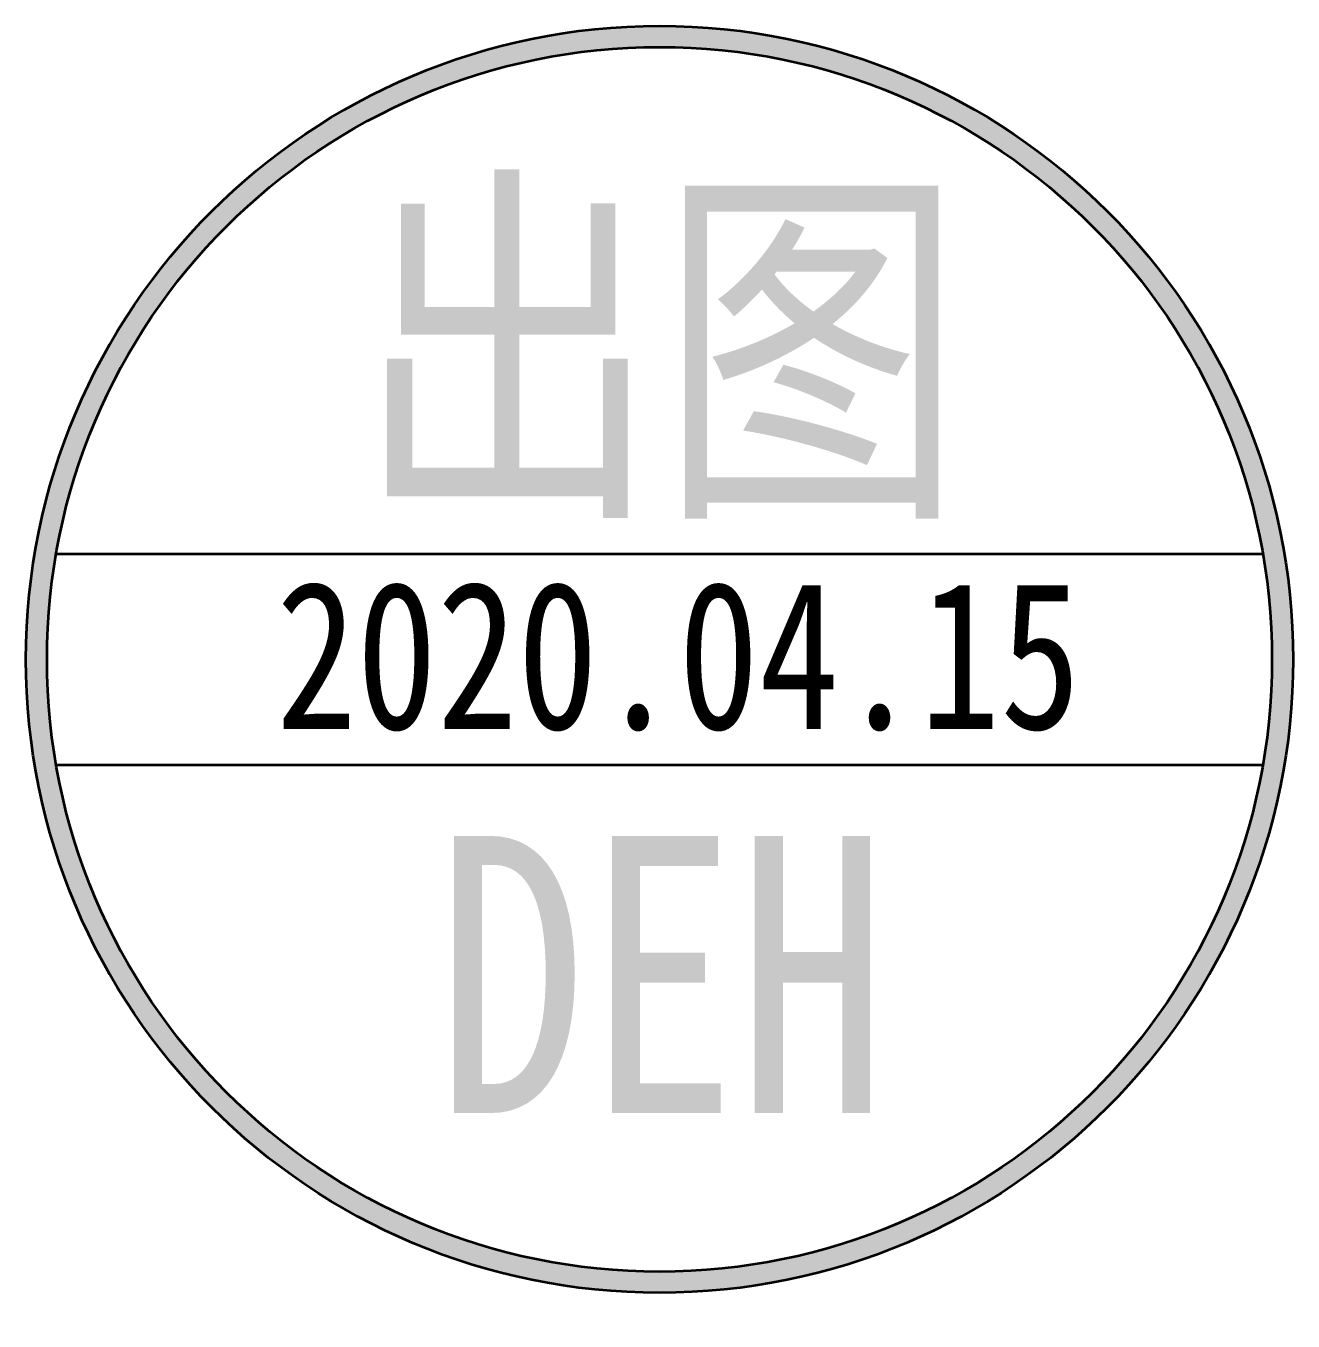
# Model space of a CAD drawing. Header units: millimetres. Extents: x 1333 to 70140, y -42879 to -5704.
# Drawn here: x 68675.6 to 68735.6, y -26023.1 to -25961.8 of the extents above; entities that cross this region are included whole.
import ezdxf
from ezdxf.enums import TextEntityAlignment as Align

# ---------------------------------------------------------------- set-up
doc = ezdxf.new("R2010")
doc.units = ezdxf.units.MM
doc.header["$LTSCALE"] = 0.5
doc.layers.add('印章专用-出图', color=1, linetype='Continuous', lineweight=80)
doc.layers.add('标注线', color=3, linetype='Continuous', lineweight=18)
doc.styles.add('国标', font='simfang.ttf', dxfattribs={"width": 0.8})

# ---------------------------------------------------------------- blocks, each defined once
blk = doc.blocks.new('出图章')
at = {"layer": '印章专用-出图'}
h = blk.add_hatch(color=256, dxfattribs=at)
h.paths.add_polyline_path([(-15, 0, 1), (15, 0, 1)])
h.paths.add_polyline_path([(14.5, 0, -1), (-14.5, 0, -1)], flags=16)
h.paths.add_polyline_path([(-7.314, -12.346), (7.412, -12.346), (7.412, -2.727), (-7.314, -2.727)], flags=8)
at = {"layer": '印章专用-出图', "lineweight": 35}
for p, q in [((-14.283, 2.5), (14.283, 2.5)), ((-14.283, -2.5), (14.283, -2.5))]:
    blk.add_line(p, q, dxfattribs=at)
for radius in [15, 14.5]:
    blk.add_circle((0, 0), radius, dxfattribs=at)
at = {"layer": '印章专用-出图', "color": 4, "style": '国标', "width": 0.8}
blk.add_text('DEH', height=6.5625, dxfattribs=at).set_placement((0.049, -10.743), align=Align.CENTER)
at = {"layer": '印章专用-出图', "color": 3, "style": '国标', "width": 0.8}
blk.add_attdef('出图', text='', height=6.6, dxfattribs=at).set_placement((0, 7.35), align=Align.MIDDLE_CENTER)
at = {"layer": '印章专用-出图', "color": 2, "style": '国标', "width": 0.8}
blk.add_attdef('XXXX.XX.XX', text='', height=3.5, dxfattribs=at).set_placement((0.447, 0.1), align=Align.MIDDLE_CENTER)
blk = doc.blocks.new('YZ-CT')
at = {"layer": '印章专用-出图'}
blk.add_blockref('出图章', (0.634, 0), dxfattribs=at).add_auto_attribs({'出图': '出图', 'XXXX.XX.XX': '2020.04.15'})
blk = doc.blocks.new('CC')
at = {"layer": '印章专用-出图'}
blk.add_blockref('YZ-CT', (20009.405, -16878.053), dxfattribs=at)

msp = doc.modelspace()

# ---------------------------------------------------------------- block references
at = {"layer": '标注线', "xscale": 2.000000000000017, "yscale": 2.000000000000017, "zscale": 2.000000000000017, "rotation": 359.9999925153066}
msp.add_blockref('CC', (28685.556, 7764.345), dxfattribs=at)

doc.saveas('drawing.dxf')
